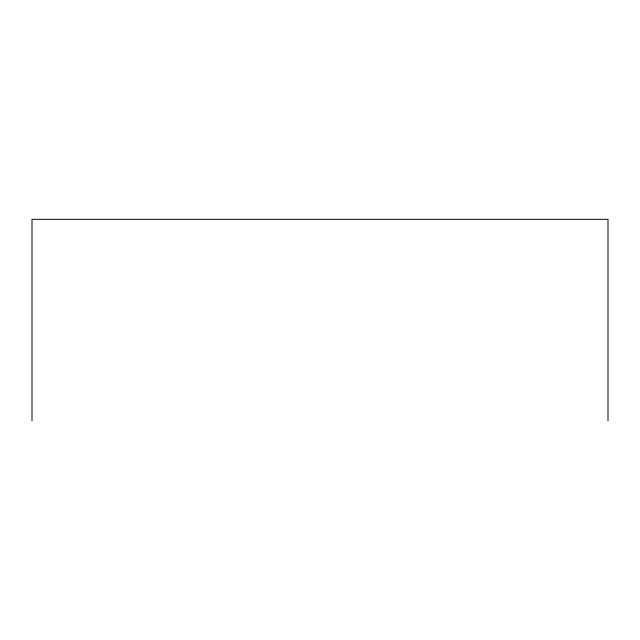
<?xml version="1.0" encoding="UTF-8"?>
<svg xmlns="http://www.w3.org/2000/svg" width="640" height="640" viewBox="0 0 640 640"><rect width="100%" height="100%" fill="white"/><g stroke="black" fill="none" stroke-linecap="round" stroke-linejoin="round"><path stroke-width="0.96" d="M608 420.672L608 219.328L32 219.328L32 420.672"/></g></svg>
